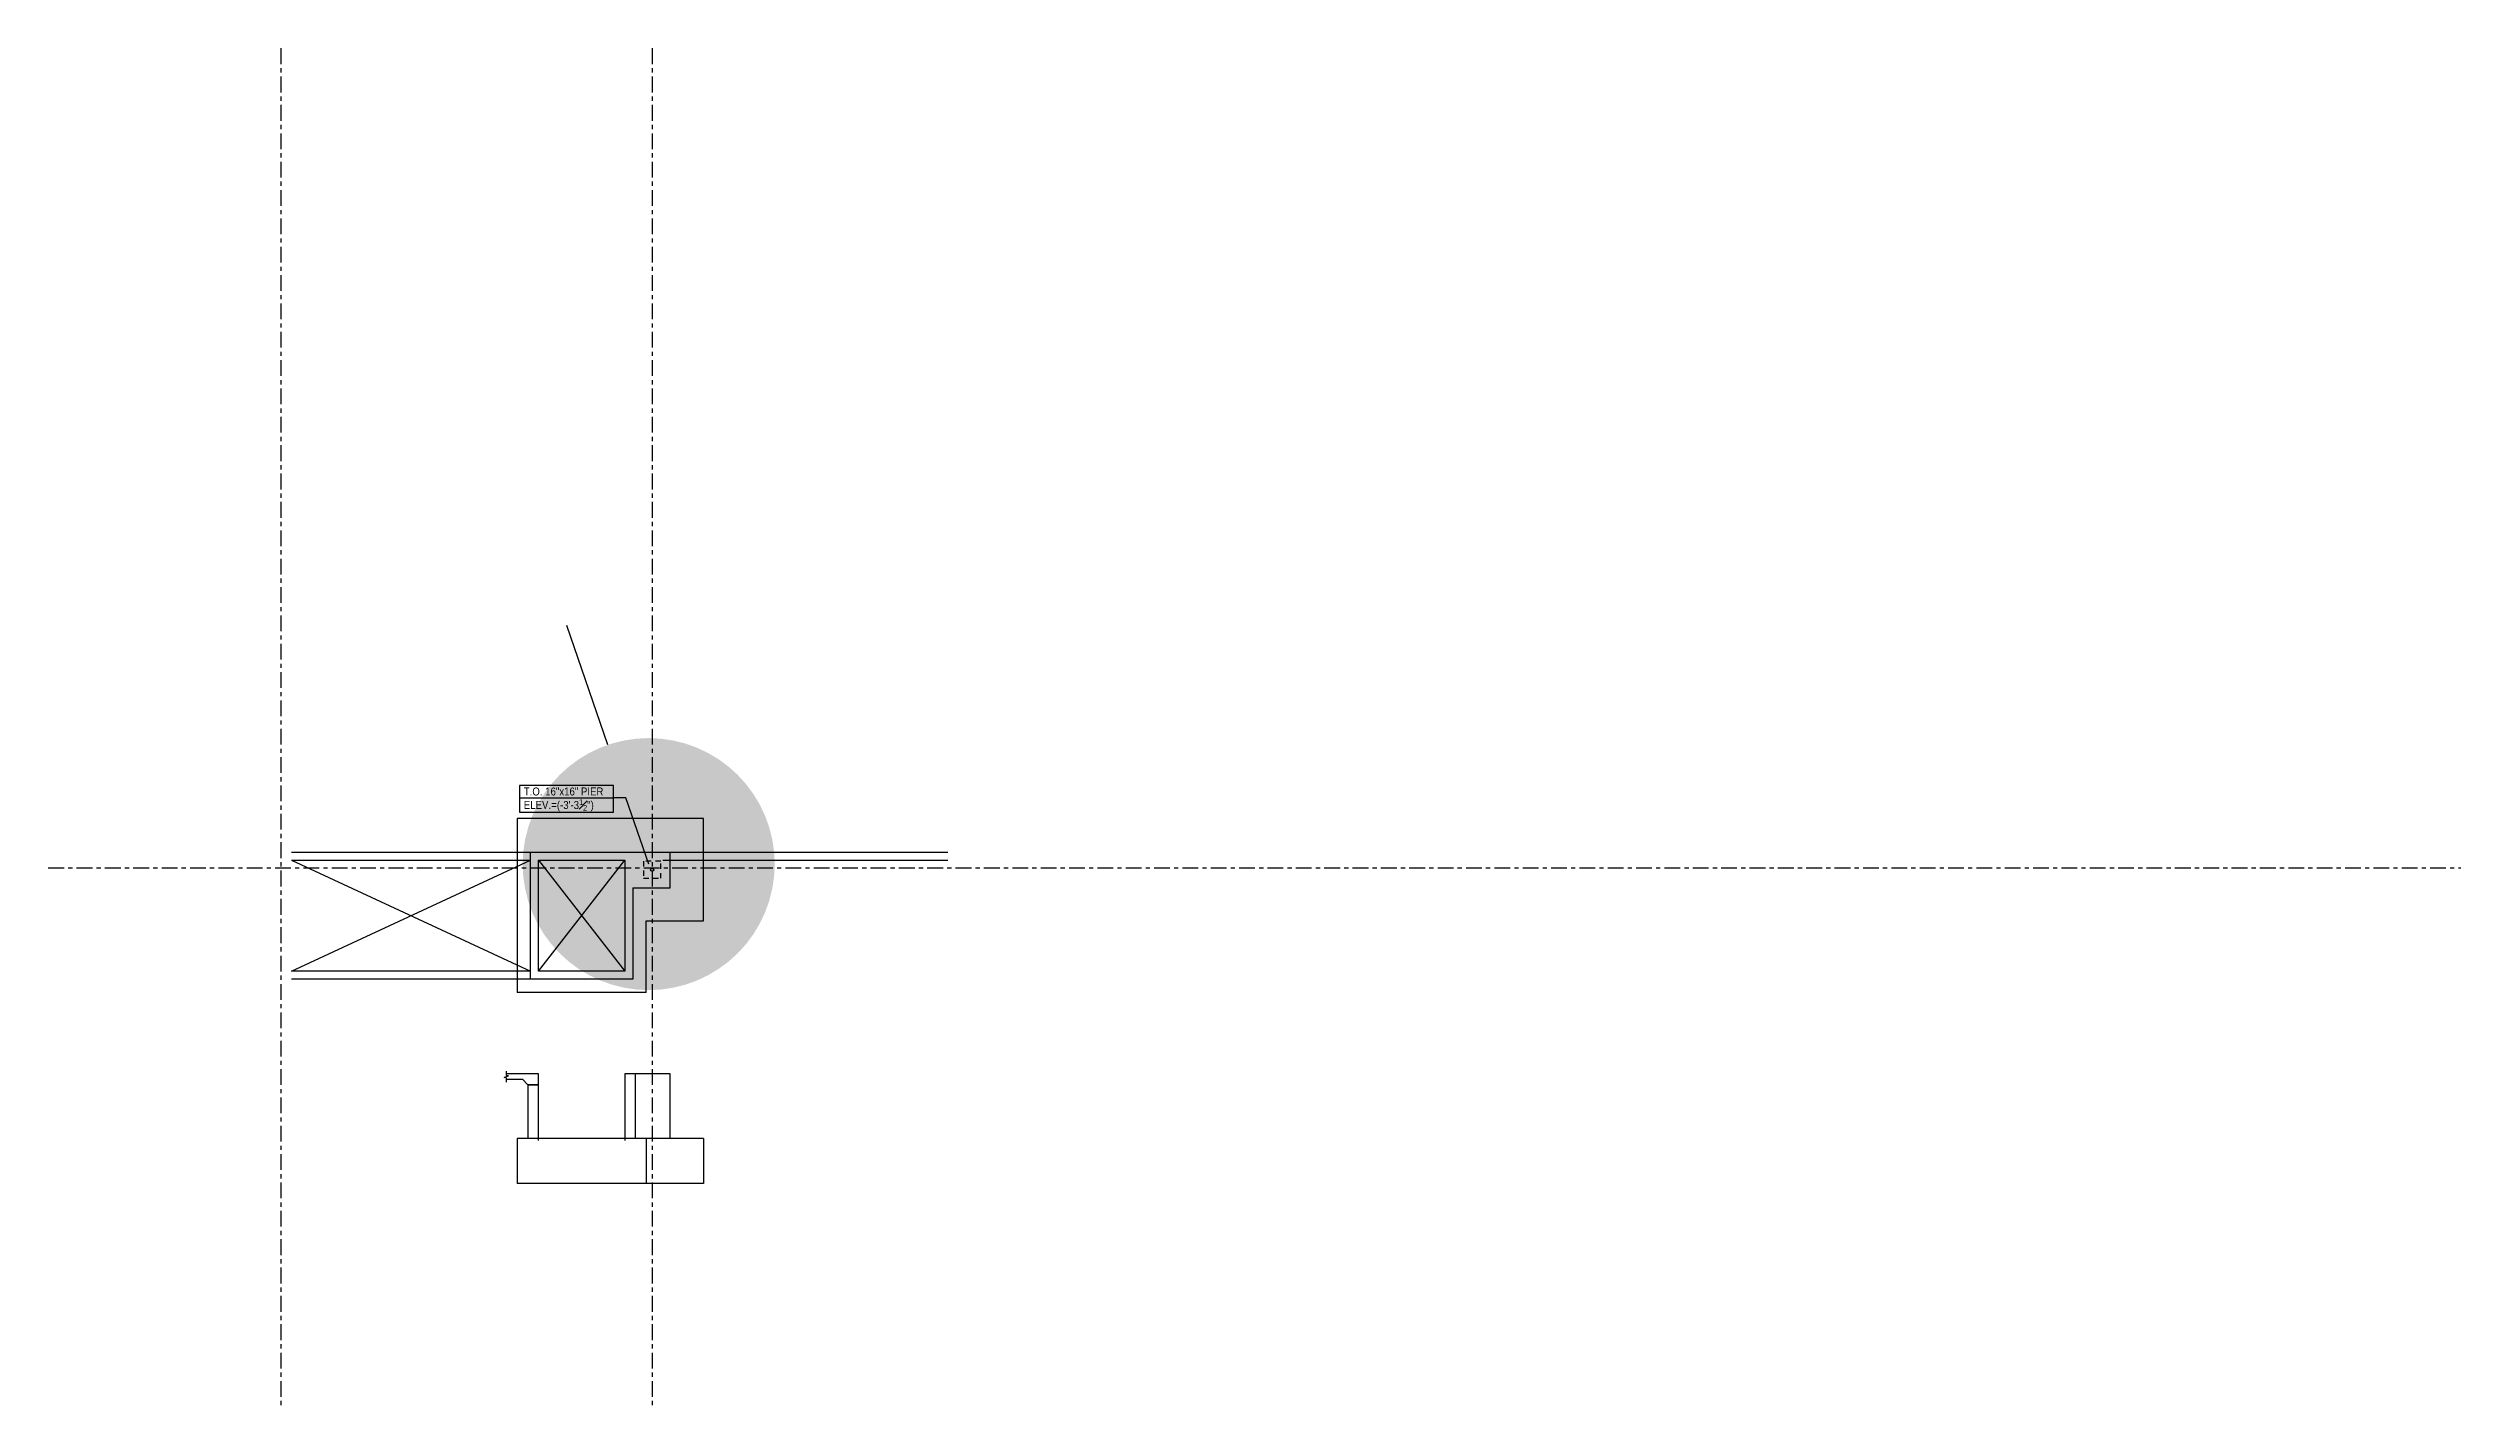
# Model space of a CAD drawing. Header units: metres. Extents: x 1839.8 to 1897.3, y 5643.5 to 5707.9.
# Drawn here: x 1839.8 to 1897.3, y 5675.7 to 5707.9 of the extents above; entities that cross this region are included whole.
import ezdxf

# ---------------------------------------------------------------- set-up
doc = ezdxf.new("R2010")
doc.units = ezdxf.units.M
doc.header["$LTSCALE"] = 0.5
doc.linetypes.add('CENTER2', pattern=[1.125, 0.75, -0.125, 0.125, -0.125])
doc.linetypes.add('HIDDEN', pattern=[0.375, 0.25, -0.125])
for name, color, linetype in [('concrete', 7, 'Continuous'), ('PC BM - BEAM CONT.', 1, 'Continuous'), ('PC BM - GROUT TUBE', 11, 'Continuous'), ('PC COL - COIL ROD', 11, 'Continuous'), ('SHT - CIP WALL', 1, 'Continuous'), ('SHT - CMU WALL', 1, 'Continuous'), ('SHT - CMU WALL HIDDEN', 1, 'HIDDEN'), ('SHT - GRID LINE', 8, 'CENTER2'), ('SHT - TAG FOOTING', 3, 'Continuous')]:
    doc.layers.add(name, color=color, linetype=linetype)
doc.styles.add('CMC-NARROW', font='FreeMono.otf', dxfattribs={"width": 0.9})
doc.dimstyles.new('CMC-NARROW', dxfattribs={"dimscale": 96, "dimtxt": 0.078125, "dimasz": 0.0625, "dimexe": 0.03125, "dimexo": 0.0625, "dimgap": 0.03125, "dimtad": 1, "dimdec": 4, "dimzin": 3, "dimdsep": 46, "dimlunit": 4, "dimtxsty": 'CMC-NARROW', "dimblk": 'ARCHTICK', "dimcen": 0, "dimclrd": 256, "dimclre": 256, "dimclrt": 256, "dimazin": 1, "dimtfac": 0.75, "dimtdec": 4, "dimtofl": 0, "dimtmove": 1, "dimatfit": 0, "dimfxl": 1, "dimtfillclr": 256, "dimfrac": 1, "dimtzin": 0, "dimlwd": -1, "dimlwe": -1, "dimarcsym": 0})

# ---------------------------------------------------------------- blocks, each defined once
blk = doc.blocks.new('_ArchTick')
at = {"color": 0, "linetype": 'ByBlock', "const_width": 0.15}
blk.add_lwpolyline([(-0.5, -0.5), (0.5, 0.5)], dxfattribs=at)

msp = doc.modelspace()

# ---------------------------------------------------------------- linework, layer by layer
at = {"layer": 'concrete'}
for p, q in [((1851.308, 5685.725), (1851.308, 5688.754)), ((1851.308, 5688.754), (1854.63, 5688.754)), ((1851.501, 5685.919), (1851.501, 5688.56)), ((1851.501, 5688.56), (1853.552, 5688.56)), ((1853.552, 5688.56), (1853.552, 5685.919)), ((1854.63, 5687.9), (1854.63, 5688.754)), ((1853.746, 5687.9), (1853.746, 5685.725)), ((1853.746, 5687.9), (1854.63, 5687.9)), ((1853.746, 5685.725), (1851.308, 5685.725)), ((1853.552, 5685.919), (1851.501, 5685.919)), ((1854.064, 5685.407), (1850.988, 5685.407)), ((1850.681, 5683.39), (1850.733, 5683.407)), ((1850.733, 5683.377), (1850.681, 5683.39)), ((1850.733, 5683.471), (1850.733, 5683.535)), ((1850.733, 5683.437), (1850.733, 5683.471)), ((1851.501, 5683.471), (1850.733, 5683.471)), ((1850.783, 5683.424), (1850.733, 5683.437)), ((1850.733, 5683.407), (1850.783, 5683.424)), ((1850.733, 5683.343), (1850.733, 5683.377)), ((1850.733, 5683.278), (1850.733, 5683.343)), ((1850.733, 5683.343), (1851.116, 5683.343)), ((1851.501, 5683.471), (1851.116, 5683.471)), ((1851.116, 5683.343), (1851.245, 5683.214)), ((1851.501, 5683.214), (1851.245, 5683.214)), ((1851.245, 5683.214), (1851.245, 5681.933)), ((1851.245, 5683.214), (1851.501, 5683.214)), ((1851.501, 5683.343), (1851.501, 5683.471)), ((1851.501, 5683.214), (1851.501, 5683.471)), ((1851.501, 5681.885), (1851.501, 5683.214)), ((1853.552, 5683.471), (1853.552, 5681.885)), ((1854.63, 5683.471), (1853.552, 5683.471)), ((1853.808, 5681.933), (1853.808, 5683.471)), ((1854.63, 5681.933), (1854.63, 5683.471)), ((1851.311, 5681.933), (1850.988, 5681.933)), ((1850.988, 5681.933), (1850.988, 5680.866)), ((1855.422, 5681.933), (1851.323, 5681.933)), ((1854.064, 5681.933), (1854.064, 5680.866)), ((1855.422, 5681.933), (1855.422, 5680.866)), ((1855.422, 5680.866), (1850.988, 5680.866))]:
    msp.add_line(p, q, dxfattribs=at)
msp.add_lwpolyline([(1854.064, 5685.407), (1854.064, 5687.112), (1855.422, 5687.112), (1855.422, 5689.551), (1850.988, 5689.551), (1850.988, 5685.407)], dxfattribs=at)
at = {"layer": 'PC BM - BEAM CONT.'}
for p, q in [((1845.618, 5685.919), (1851.308, 5688.56)), ((1845.618, 5688.56), (1851.308, 5685.919)), ((1851.501, 5685.919), (1853.552, 5688.56)), ((1851.501, 5688.56), (1853.552, 5685.919))]:
    msp.add_line(p, q, dxfattribs=at)
at = {"layer": 'PC BM - GROUT TUBE'}
msp.add_circle((1854.203, 5688.332), 0.0381, dxfattribs=at)
at = {"layer": 'PC COL - COIL ROD', "const_width": 0.00953}
msp.add_lwpolyline([(1854.203, 5688.327, 1), (1854.203, 5688.336, 1)], format="xyb", close=True, dxfattribs=at)
at = {"layer": 'SHT - CIP WALL'}
for p, q in [((1851.308, 5685.919), (1845.618, 5685.919)), ((1851.308, 5685.725), (1845.618, 5685.725))]:
    msp.add_line(p, q, dxfattribs=at)
at = {"layer": 'SHT - CMU WALL'}
for p, q in [((1845.618, 5688.754), (1851.308, 5688.754)), ((1845.618, 5688.56), (1851.308, 5688.56)), ((1854.457, 5688.754), (1861.239, 5688.754)), ((1854.457, 5688.56), (1861.239, 5688.56))]:
    msp.add_line(p, q, dxfattribs=at)
at = {"layer": 'SHT - CMU WALL HIDDEN'}
msp.add_lwpolyline([(1854, 5688.128), (1854.406, 5688.128), (1854.406, 5688.535), (1854, 5688.535)], close=True, dxfattribs=at)
at = {"layer": 'SHT - GRID LINE'}
for p, q in [((1845.364, 5707.886), (1845.364, 5646.012)), ((1854.203, 5707.886), (1854.203, 5643.497)), ((1839.827, 5688.379), (1897.256, 5688.379))]:
    msp.add_line(p, q, dxfattribs=at)
at = {"layer": 'SHT - TAG FOOTING'}
msp.add_line((1851.048, 5690.045), (1853.283, 5690.045), dxfattribs=at)
msp.add_lwpolyline([(1851.048, 5690.341), (1851.048, 5689.706), (1853.283, 5689.706), (1853.283, 5690.341)], close=True, dxfattribs=at)

# ---------------------------------------------------------------- texts
at = {"layer": 'SHT - TAG FOOTING', "char_height": 0.1905, "style": 'CMC-NARROW'}
for s, insert, attachment_point in [('T.O. {\\C6;16"x16"} PIER', (1851.147, 5690.29), 1), ('ELEV.= ', (1851.147, 5689.972), 1), ('\\A1;{\\C6;(-3\'-3\\H0.7x;\\S1#2;\\H1.42857x;")}', (1851.934, 5689.863), 4)]:
    msp.add_mtext(s, dxfattribs=dict(at, insert=insert, attachment_point=attachment_point))

# ---------------------------------------------------------------- leaders
at = {"layer": 'SHT - TAG FOOTING'}
msp.add_leader([(1854.12, 5688.466), (1853.579, 5690.045), (1853.283, 5690.045)], dimstyle='CMC-NARROW', override={"dimgap": 0.03125, "dimtad": 0, "dimldrblk": 'Dot'}, dxfattribs=at)

doc.saveas('drawing.dxf')
